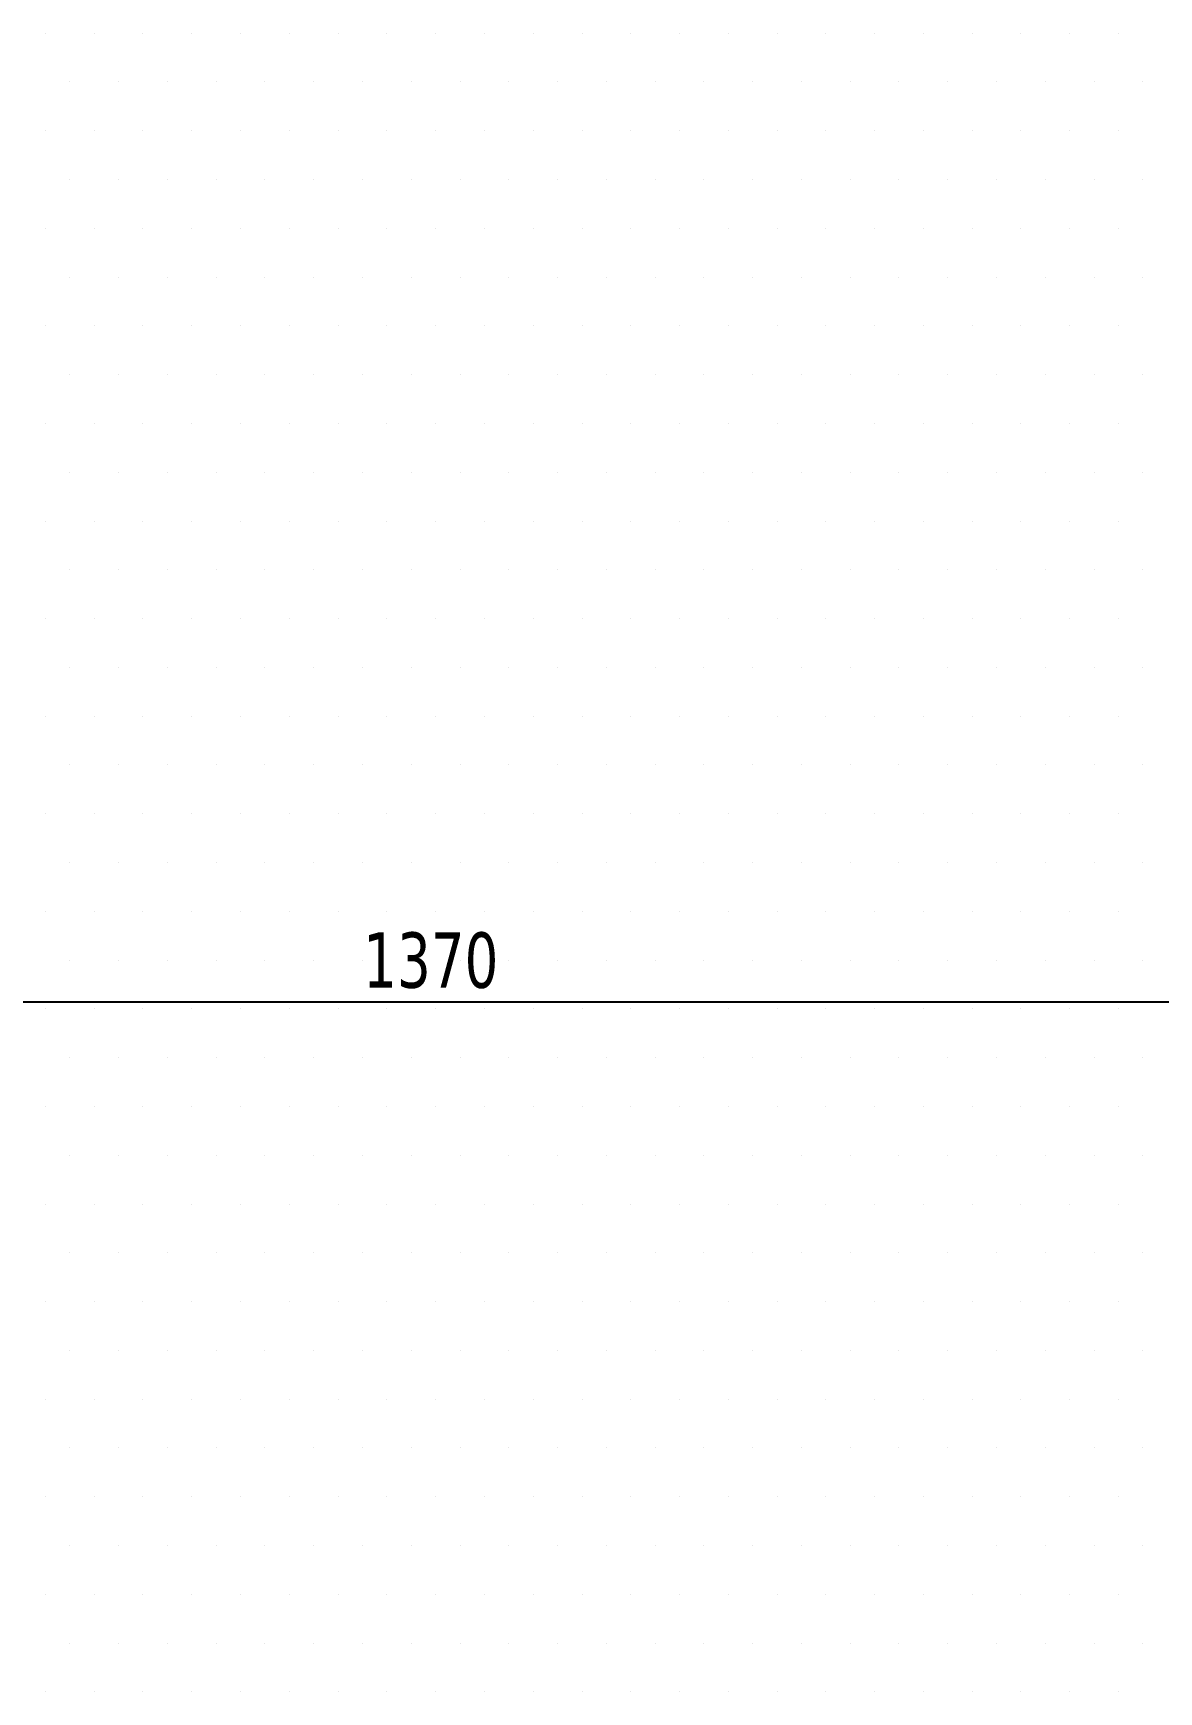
# Model space of a CAD drawing. Header units: millimetres. Extents: x 43168.9 to 43194.6, y -25545.1 to -25543.4.
# Drawn here: x 43178.9179 to 43178.9911, y -25544.436 to -25544.328 of the extents above; entities that cross this region are included whole.
import ezdxf

# ---------------------------------------------------------------- set-up
doc = ezdxf.new("R2010")
doc.units = ezdxf.units.MM
doc.header["$LTSCALE"] = 200
doc.layers.add('olcuic_sgh', color=183, linetype='Continuous')
doc.layers.add('tarama-zemin_sgh', color=197, linetype='Continuous')
doc.styles.add('dim', font='VERDANA.TTF', dxfattribs={"width": 0.7})

msp = doc.modelspace()

# ---------------------------------------------------------------- linework, layer by layer
at = {"layer": 'olcuic_sgh'}
msp.add_line((43178.80663, -25544.39107), (43179.08113, -25544.39107), dxfattribs=at)
at = {"layer": 'tarama-zemin_sgh'}
for p, q in [((43178.91866, -25544.32803), (43178.91866, -25544.32803)), ((43178.92184, -25544.32803), (43178.92184, -25544.32803)), ((43178.92501, -25544.32803), (43178.92501, -25544.32803)), ((43178.92819, -25544.32803), (43178.92819, -25544.32803)), ((43178.93136, -25544.32803), (43178.93136, -25544.32803)), ((43178.93454, -25544.32803), (43178.93454, -25544.32803)), ((43178.93771, -25544.32803), (43178.93771, -25544.32803)), ((43178.94089, -25544.32803), (43178.94089, -25544.32803)), ((43178.94406, -25544.32803), (43178.94406, -25544.32803)), ((43178.94724, -25544.32803), (43178.94724, -25544.32803)), ((43178.95041, -25544.32803), (43178.95041, -25544.32803)), ((43178.95359, -25544.32803), (43178.95359, -25544.32803)), ((43178.95676, -25544.32803), (43178.95676, -25544.32803)), ((43178.95994, -25544.32803), (43178.95994, -25544.32803)), ((43178.96311, -25544.32803), (43178.96311, -25544.32803)), ((43178.96629, -25544.32803), (43178.96629, -25544.32803)), ((43178.96946, -25544.32803), (43178.96946, -25544.32803)), ((43178.97264, -25544.32803), (43178.97264, -25544.32803)), ((43178.97581, -25544.32803), (43178.97581, -25544.32803)), ((43178.97899, -25544.32803), (43178.97899, -25544.32803)), ((43178.98216, -25544.32803), (43178.98216, -25544.32803)), ((43178.98534, -25544.32803), (43178.98534, -25544.32803)), ((43178.98851, -25544.32803), (43178.98851, -25544.32803)), ((43178.92025, -25544.3312), (43178.92025, -25544.3312)), ((43178.92342, -25544.3312), (43178.92342, -25544.3312)), ((43178.9266, -25544.3312), (43178.9266, -25544.3312)), ((43178.92977, -25544.3312), (43178.92977, -25544.3312)), ((43178.93295, -25544.3312), (43178.93295, -25544.3312)), ((43178.93612, -25544.3312), (43178.93612, -25544.3312)), ((43178.9393, -25544.3312), (43178.9393, -25544.3312)), ((43178.94247, -25544.3312), (43178.94247, -25544.3312)), ((43178.94565, -25544.3312), (43178.94565, -25544.3312)), ((43178.94882, -25544.3312), (43178.94882, -25544.3312)), ((43178.952, -25544.3312), (43178.952, -25544.3312)), ((43178.95517, -25544.3312), (43178.95517, -25544.3312)), ((43178.95835, -25544.3312), (43178.95835, -25544.3312)), ((43178.96152, -25544.3312), (43178.96152, -25544.3312)), ((43178.9647, -25544.3312), (43178.9647, -25544.3312)), ((43178.96787, -25544.3312), (43178.96787, -25544.3312)), ((43178.97105, -25544.3312), (43178.97105, -25544.3312)), ((43178.97422, -25544.3312), (43178.97422, -25544.3312)), ((43178.9774, -25544.3312), (43178.9774, -25544.3312)), ((43178.98057, -25544.3312), (43178.98057, -25544.3312)), ((43178.98375, -25544.3312), (43178.98375, -25544.3312)), ((43178.98692, -25544.3312), (43178.98692, -25544.3312)), ((43178.9901, -25544.3312), (43178.9901, -25544.3312)), ((43178.91866, -25544.33438), (43178.91866, -25544.33438)), ((43178.92184, -25544.33438), (43178.92184, -25544.33438)), ((43178.92501, -25544.33438), (43178.92501, -25544.33438)), ((43178.92819, -25544.33438), (43178.92819, -25544.33438)), ((43178.93136, -25544.33438), (43178.93136, -25544.33438)), ((43178.93454, -25544.33438), (43178.93454, -25544.33438)), ((43178.93771, -25544.33438), (43178.93771, -25544.33438)), ((43178.94089, -25544.33438), (43178.94089, -25544.33438)), ((43178.94406, -25544.33438), (43178.94406, -25544.33438)), ((43178.94724, -25544.33438), (43178.94724, -25544.33438)), ((43178.95041, -25544.33438), (43178.95041, -25544.33438)), ((43178.95359, -25544.33438), (43178.95359, -25544.33438)), ((43178.95676, -25544.33438), (43178.95676, -25544.33438)), ((43178.95994, -25544.33438), (43178.95994, -25544.33438)), ((43178.96311, -25544.33438), (43178.96311, -25544.33438)), ((43178.96629, -25544.33438), (43178.96629, -25544.33438)), ((43178.96946, -25544.33438), (43178.96946, -25544.33438)), ((43178.97264, -25544.33438), (43178.97264, -25544.33438)), ((43178.97581, -25544.33438), (43178.97581, -25544.33438)), ((43178.97899, -25544.33438), (43178.97899, -25544.33438)), ((43178.98216, -25544.33438), (43178.98216, -25544.33438)), ((43178.98534, -25544.33438), (43178.98534, -25544.33438)), ((43178.98851, -25544.33438), (43178.98851, -25544.33438)), ((43178.92025, -25544.33755), (43178.92025, -25544.33755)), ((43178.92342, -25544.33755), (43178.92342, -25544.33755)), ((43178.9266, -25544.33755), (43178.9266, -25544.33755)), ((43178.92977, -25544.33755), (43178.92977, -25544.33755)), ((43178.93295, -25544.33755), (43178.93295, -25544.33755)), ((43178.93612, -25544.33755), (43178.93612, -25544.33755)), ((43178.9393, -25544.33755), (43178.9393, -25544.33755)), ((43178.94247, -25544.33755), (43178.94247, -25544.33755)), ((43178.94565, -25544.33755), (43178.94565, -25544.33755)), ((43178.94882, -25544.33755), (43178.94882, -25544.33755)), ((43178.952, -25544.33755), (43178.952, -25544.33755)), ((43178.95517, -25544.33755), (43178.95517, -25544.33755)), ((43178.95835, -25544.33755), (43178.95835, -25544.33755)), ((43178.96152, -25544.33755), (43178.96152, -25544.33755)), ((43178.9647, -25544.33755), (43178.9647, -25544.33755)), ((43178.96787, -25544.33755), (43178.96787, -25544.33755)), ((43178.97105, -25544.33755), (43178.97105, -25544.33755)), ((43178.97422, -25544.33755), (43178.97422, -25544.33755)), ((43178.9774, -25544.33755), (43178.9774, -25544.33755)), ((43178.98057, -25544.33755), (43178.98057, -25544.33755)), ((43178.98375, -25544.33755), (43178.98375, -25544.33755)), ((43178.98692, -25544.33755), (43178.98692, -25544.33755)), ((43178.9901, -25544.33755), (43178.9901, -25544.33755)), ((43178.91866, -25544.34073), (43178.91866, -25544.34073)), ((43178.92184, -25544.34073), (43178.92184, -25544.34073)), ((43178.92501, -25544.34073), (43178.92501, -25544.34073)), ((43178.92819, -25544.34073), (43178.92819, -25544.34073)), ((43178.93136, -25544.34073), (43178.93136, -25544.34073)), ((43178.93454, -25544.34073), (43178.93454, -25544.34073)), ((43178.93771, -25544.34073), (43178.93771, -25544.34073)), ((43178.94089, -25544.34073), (43178.94089, -25544.34073)), ((43178.94406, -25544.34073), (43178.94406, -25544.34073)), ((43178.94724, -25544.34073), (43178.94724, -25544.34073)), ((43178.95041, -25544.34073), (43178.95041, -25544.34073)), ((43178.95359, -25544.34073), (43178.95359, -25544.34073)), ((43178.95676, -25544.34073), (43178.95676, -25544.34073)), ((43178.95994, -25544.34073), (43178.95994, -25544.34073)), ((43178.96311, -25544.34073), (43178.96311, -25544.34073)), ((43178.96629, -25544.34073), (43178.96629, -25544.34073)), ((43178.96946, -25544.34073), (43178.96946, -25544.34073)), ((43178.97264, -25544.34073), (43178.97264, -25544.34073)), ((43178.97581, -25544.34073), (43178.97581, -25544.34073)), ((43178.97899, -25544.34073), (43178.97899, -25544.34073)), ((43178.98216, -25544.34073), (43178.98216, -25544.34073)), ((43178.98534, -25544.34073), (43178.98534, -25544.34073)), ((43178.98851, -25544.34073), (43178.98851, -25544.34073)), ((43178.92025, -25544.3439), (43178.92025, -25544.3439)), ((43178.92342, -25544.3439), (43178.92342, -25544.3439)), ((43178.9266, -25544.3439), (43178.9266, -25544.3439)), ((43178.92977, -25544.3439), (43178.92977, -25544.3439)), ((43178.93295, -25544.3439), (43178.93295, -25544.3439)), ((43178.93612, -25544.3439), (43178.93612, -25544.3439)), ((43178.9393, -25544.3439), (43178.9393, -25544.3439)), ((43178.94247, -25544.3439), (43178.94247, -25544.3439)), ((43178.94565, -25544.3439), (43178.94565, -25544.3439)), ((43178.94882, -25544.3439), (43178.94882, -25544.3439)), ((43178.952, -25544.3439), (43178.952, -25544.3439)), ((43178.95517, -25544.3439), (43178.95517, -25544.3439)), ((43178.95835, -25544.3439), (43178.95835, -25544.3439)), ((43178.96152, -25544.3439), (43178.96152, -25544.3439)), ((43178.9647, -25544.3439), (43178.9647, -25544.3439)), ((43178.96787, -25544.3439), (43178.96787, -25544.3439)), ((43178.97105, -25544.3439), (43178.97105, -25544.3439)), ((43178.97422, -25544.3439), (43178.97422, -25544.3439)), ((43178.9774, -25544.3439), (43178.9774, -25544.3439)), ((43178.98057, -25544.3439), (43178.98057, -25544.3439)), ((43178.98375, -25544.3439), (43178.98375, -25544.3439)), ((43178.98692, -25544.3439), (43178.98692, -25544.3439)), ((43178.9901, -25544.3439), (43178.9901, -25544.3439)), ((43178.91866, -25544.34708), (43178.91866, -25544.34708)), ((43178.92184, -25544.34708), (43178.92184, -25544.34708)), ((43178.92501, -25544.34708), (43178.92501, -25544.34708)), ((43178.92819, -25544.34708), (43178.92819, -25544.34708)), ((43178.93136, -25544.34708), (43178.93136, -25544.34708)), ((43178.93454, -25544.34708), (43178.93454, -25544.34708)), ((43178.93771, -25544.34708), (43178.93771, -25544.34708)), ((43178.94089, -25544.34708), (43178.94089, -25544.34708)), ((43178.94406, -25544.34708), (43178.94406, -25544.34708)), ((43178.94724, -25544.34708), (43178.94724, -25544.34708)), ((43178.95041, -25544.34708), (43178.95041, -25544.34708)), ((43178.95359, -25544.34708), (43178.95359, -25544.34708)), ((43178.95676, -25544.34708), (43178.95676, -25544.34708)), ((43178.95994, -25544.34708), (43178.95994, -25544.34708)), ((43178.96311, -25544.34708), (43178.96311, -25544.34708)), ((43178.96629, -25544.34708), (43178.96629, -25544.34708)), ((43178.96946, -25544.34708), (43178.96946, -25544.34708)), ((43178.97264, -25544.34708), (43178.97264, -25544.34708)), ((43178.97581, -25544.34708), (43178.97581, -25544.34708)), ((43178.97899, -25544.34708), (43178.97899, -25544.34708)), ((43178.98216, -25544.34708), (43178.98216, -25544.34708)), ((43178.98534, -25544.34708), (43178.98534, -25544.34708)), ((43178.98851, -25544.34708), (43178.98851, -25544.34708)), ((43178.92025, -25544.35025), (43178.92025, -25544.35025)), ((43178.92342, -25544.35025), (43178.92342, -25544.35025)), ((43178.9266, -25544.35025), (43178.9266, -25544.35025)), ((43178.92977, -25544.35025), (43178.92977, -25544.35025)), ((43178.93295, -25544.35025), (43178.93295, -25544.35025)), ((43178.93612, -25544.35025), (43178.93612, -25544.35025)), ((43178.9393, -25544.35025), (43178.9393, -25544.35025)), ((43178.94247, -25544.35025), (43178.94247, -25544.35025)), ((43178.94565, -25544.35025), (43178.94565, -25544.35025)), ((43178.94882, -25544.35025), (43178.94882, -25544.35025)), ((43178.952, -25544.35025), (43178.952, -25544.35025)), ((43178.95517, -25544.35025), (43178.95517, -25544.35025)), ((43178.95835, -25544.35025), (43178.95835, -25544.35025)), ((43178.96152, -25544.35025), (43178.96152, -25544.35025)), ((43178.9647, -25544.35025), (43178.9647, -25544.35025)), ((43178.96787, -25544.35025), (43178.96787, -25544.35025)), ((43178.97105, -25544.35025), (43178.97105, -25544.35025)), ((43178.97422, -25544.35025), (43178.97422, -25544.35025)), ((43178.9774, -25544.35025), (43178.9774, -25544.35025)), ((43178.98057, -25544.35025), (43178.98057, -25544.35025)), ((43178.98375, -25544.35025), (43178.98375, -25544.35025)), ((43178.98692, -25544.35025), (43178.98692, -25544.35025)), ((43178.9901, -25544.35025), (43178.9901, -25544.35025)), ((43178.91866, -25544.35343), (43178.91866, -25544.35343)), ((43178.92184, -25544.35343), (43178.92184, -25544.35343)), ((43178.92501, -25544.35343), (43178.92501, -25544.35343)), ((43178.92819, -25544.35343), (43178.92819, -25544.35343)), ((43178.93136, -25544.35343), (43178.93136, -25544.35343)), ((43178.93454, -25544.35343), (43178.93454, -25544.35343)), ((43178.93771, -25544.35343), (43178.93771, -25544.35343)), ((43178.94089, -25544.35343), (43178.94089, -25544.35343)), ((43178.94406, -25544.35343), (43178.94406, -25544.35343)), ((43178.94724, -25544.35343), (43178.94724, -25544.35343)), ((43178.95041, -25544.35343), (43178.95041, -25544.35343)), ((43178.95359, -25544.35343), (43178.95359, -25544.35343)), ((43178.95676, -25544.35343), (43178.95676, -25544.35343)), ((43178.95994, -25544.35343), (43178.95994, -25544.35343)), ((43178.96311, -25544.35343), (43178.96311, -25544.35343)), ((43178.96629, -25544.35343), (43178.96629, -25544.35343)), ((43178.96946, -25544.35343), (43178.96946, -25544.35343)), ((43178.97264, -25544.35343), (43178.97264, -25544.35343)), ((43178.97581, -25544.35343), (43178.97581, -25544.35343)), ((43178.97899, -25544.35343), (43178.97899, -25544.35343)), ((43178.98216, -25544.35343), (43178.98216, -25544.35343)), ((43178.98534, -25544.35343), (43178.98534, -25544.35343)), ((43178.98851, -25544.35343), (43178.98851, -25544.35343)), ((43178.92025, -25544.3566), (43178.92025, -25544.3566)), ((43178.92342, -25544.3566), (43178.92342, -25544.3566)), ((43178.9266, -25544.3566), (43178.9266, -25544.3566)), ((43178.92977, -25544.3566), (43178.92977, -25544.3566)), ((43178.93295, -25544.3566), (43178.93295, -25544.3566)), ((43178.93612, -25544.3566), (43178.93612, -25544.3566)), ((43178.9393, -25544.3566), (43178.9393, -25544.3566)), ((43178.94247, -25544.3566), (43178.94247, -25544.3566)), ((43178.94565, -25544.3566), (43178.94565, -25544.3566)), ((43178.94882, -25544.3566), (43178.94882, -25544.3566)), ((43178.952, -25544.3566), (43178.952, -25544.3566)), ((43178.95517, -25544.3566), (43178.95517, -25544.3566)), ((43178.95835, -25544.3566), (43178.95835, -25544.3566)), ((43178.96152, -25544.3566), (43178.96152, -25544.3566)), ((43178.9647, -25544.3566), (43178.9647, -25544.3566)), ((43178.96787, -25544.3566), (43178.96787, -25544.3566)), ((43178.97105, -25544.3566), (43178.97105, -25544.3566)), ((43178.97422, -25544.3566), (43178.97422, -25544.3566)), ((43178.9774, -25544.3566), (43178.9774, -25544.3566)), ((43178.98057, -25544.3566), (43178.98057, -25544.3566)), ((43178.98375, -25544.3566), (43178.98375, -25544.3566)), ((43178.98692, -25544.3566), (43178.98692, -25544.3566)), ((43178.9901, -25544.3566), (43178.9901, -25544.3566)), ((43178.91866, -25544.35978), (43178.91866, -25544.35978)), ((43178.92184, -25544.35978), (43178.92184, -25544.35978)), ((43178.92501, -25544.35978), (43178.92501, -25544.35978)), ((43178.92819, -25544.35978), (43178.92819, -25544.35978)), ((43178.93136, -25544.35978), (43178.93136, -25544.35978)), ((43178.93454, -25544.35978), (43178.93454, -25544.35978)), ((43178.93771, -25544.35978), (43178.93771, -25544.35978)), ((43178.94089, -25544.35978), (43178.94089, -25544.35978)), ((43178.94406, -25544.35978), (43178.94406, -25544.35978)), ((43178.94724, -25544.35978), (43178.94724, -25544.35978)), ((43178.95041, -25544.35978), (43178.95041, -25544.35978)), ((43178.95359, -25544.35978), (43178.95359, -25544.35978)), ((43178.95676, -25544.35978), (43178.95676, -25544.35978)), ((43178.95994, -25544.35978), (43178.95994, -25544.35978)), ((43178.96311, -25544.35978), (43178.96311, -25544.35978)), ((43178.96629, -25544.35978), (43178.96629, -25544.35978)), ((43178.96946, -25544.35978), (43178.96946, -25544.35978)), ((43178.97264, -25544.35978), (43178.97264, -25544.35978)), ((43178.97581, -25544.35978), (43178.97581, -25544.35978)), ((43178.97899, -25544.35978), (43178.97899, -25544.35978)), ((43178.98216, -25544.35978), (43178.98216, -25544.35978)), ((43178.98534, -25544.35978), (43178.98534, -25544.35978)), ((43178.98851, -25544.35978), (43178.98851, -25544.35978)), ((43178.92025, -25544.36295), (43178.92025, -25544.36295)), ((43178.92342, -25544.36295), (43178.92342, -25544.36295)), ((43178.9266, -25544.36295), (43178.9266, -25544.36295)), ((43178.92977, -25544.36295), (43178.92977, -25544.36295)), ((43178.93295, -25544.36295), (43178.93295, -25544.36295)), ((43178.93612, -25544.36295), (43178.93612, -25544.36295)), ((43178.9393, -25544.36295), (43178.9393, -25544.36295)), ((43178.94247, -25544.36295), (43178.94247, -25544.36295)), ((43178.94565, -25544.36295), (43178.94565, -25544.36295)), ((43178.94882, -25544.36295), (43178.94882, -25544.36295)), ((43178.952, -25544.36295), (43178.952, -25544.36295)), ((43178.95517, -25544.36295), (43178.95517, -25544.36295)), ((43178.95835, -25544.36295), (43178.95835, -25544.36295)), ((43178.96152, -25544.36295), (43178.96152, -25544.36295)), ((43178.9647, -25544.36295), (43178.9647, -25544.36295)), ((43178.96787, -25544.36295), (43178.96787, -25544.36295)), ((43178.97105, -25544.36295), (43178.97105, -25544.36295)), ((43178.97422, -25544.36295), (43178.97422, -25544.36295)), ((43178.9774, -25544.36295), (43178.9774, -25544.36295)), ((43178.98057, -25544.36295), (43178.98057, -25544.36295)), ((43178.98375, -25544.36295), (43178.98375, -25544.36295)), ((43178.98692, -25544.36295), (43178.98692, -25544.36295)), ((43178.9901, -25544.36295), (43178.9901, -25544.36295)), ((43178.91866, -25544.36613), (43178.91866, -25544.36613)), ((43178.92184, -25544.36613), (43178.92184, -25544.36613)), ((43178.92501, -25544.36613), (43178.92501, -25544.36613)), ((43178.92819, -25544.36613), (43178.92819, -25544.36613)), ((43178.93136, -25544.36613), (43178.93136, -25544.36613)), ((43178.93454, -25544.36613), (43178.93454, -25544.36613)), ((43178.93771, -25544.36613), (43178.93771, -25544.36613)), ((43178.94089, -25544.36613), (43178.94089, -25544.36613)), ((43178.94406, -25544.36613), (43178.94406, -25544.36613)), ((43178.94724, -25544.36613), (43178.94724, -25544.36613)), ((43178.95041, -25544.36613), (43178.95041, -25544.36613)), ((43178.95359, -25544.36613), (43178.95359, -25544.36613)), ((43178.95676, -25544.36613), (43178.95676, -25544.36613)), ((43178.95994, -25544.36613), (43178.95994, -25544.36613)), ((43178.96311, -25544.36613), (43178.96311, -25544.36613)), ((43178.96629, -25544.36613), (43178.96629, -25544.36613)), ((43178.96946, -25544.36613), (43178.96946, -25544.36613)), ((43178.97264, -25544.36613), (43178.97264, -25544.36613)), ((43178.97581, -25544.36613), (43178.97581, -25544.36613)), ((43178.97899, -25544.36613), (43178.97899, -25544.36613)), ((43178.98216, -25544.36613), (43178.98216, -25544.36613)), ((43178.98534, -25544.36613), (43178.98534, -25544.36613)), ((43178.98851, -25544.36613), (43178.98851, -25544.36613)), ((43178.92025, -25544.3693), (43178.92025, -25544.3693)), ((43178.92342, -25544.3693), (43178.92342, -25544.3693)), ((43178.9266, -25544.3693), (43178.9266, -25544.3693)), ((43178.92977, -25544.3693), (43178.92977, -25544.3693)), ((43178.93295, -25544.3693), (43178.93295, -25544.3693)), ((43178.93612, -25544.3693), (43178.93612, -25544.3693)), ((43178.9393, -25544.3693), (43178.9393, -25544.3693)), ((43178.94247, -25544.3693), (43178.94247, -25544.3693)), ((43178.94565, -25544.3693), (43178.94565, -25544.3693)), ((43178.94882, -25544.3693), (43178.94882, -25544.3693)), ((43178.952, -25544.3693), (43178.952, -25544.3693)), ((43178.95517, -25544.3693), (43178.95517, -25544.3693)), ((43178.95835, -25544.3693), (43178.95835, -25544.3693)), ((43178.96152, -25544.3693), (43178.96152, -25544.3693)), ((43178.9647, -25544.3693), (43178.9647, -25544.3693)), ((43178.96787, -25544.3693), (43178.96787, -25544.3693)), ((43178.97105, -25544.3693), (43178.97105, -25544.3693)), ((43178.97422, -25544.3693), (43178.97422, -25544.3693)), ((43178.9774, -25544.3693), (43178.9774, -25544.3693)), ((43178.98057, -25544.3693), (43178.98057, -25544.3693)), ((43178.98375, -25544.3693), (43178.98375, -25544.3693)), ((43178.98692, -25544.3693), (43178.98692, -25544.3693)), ((43178.9901, -25544.3693), (43178.9901, -25544.3693)), ((43178.91866, -25544.37248), (43178.91866, -25544.37248)), ((43178.92184, -25544.37248), (43178.92184, -25544.37248)), ((43178.92501, -25544.37248), (43178.92501, -25544.37248)), ((43178.92819, -25544.37248), (43178.92819, -25544.37248)), ((43178.93136, -25544.37248), (43178.93136, -25544.37248)), ((43178.93454, -25544.37248), (43178.93454, -25544.37248)), ((43178.93771, -25544.37248), (43178.93771, -25544.37248)), ((43178.94089, -25544.37248), (43178.94089, -25544.37248)), ((43178.94406, -25544.37248), (43178.94406, -25544.37248)), ((43178.94724, -25544.37248), (43178.94724, -25544.37248)), ((43178.95041, -25544.37248), (43178.95041, -25544.37248)), ((43178.95359, -25544.37248), (43178.95359, -25544.37248)), ((43178.95676, -25544.37248), (43178.95676, -25544.37248)), ((43178.95994, -25544.37248), (43178.95994, -25544.37248)), ((43178.96311, -25544.37248), (43178.96311, -25544.37248)), ((43178.96629, -25544.37248), (43178.96629, -25544.37248)), ((43178.96946, -25544.37248), (43178.96946, -25544.37248)), ((43178.97264, -25544.37248), (43178.97264, -25544.37248)), ((43178.97581, -25544.37248), (43178.97581, -25544.37248)), ((43178.97899, -25544.37248), (43178.97899, -25544.37248)), ((43178.98216, -25544.37248), (43178.98216, -25544.37248)), ((43178.98534, -25544.37248), (43178.98534, -25544.37248)), ((43178.98851, -25544.37248), (43178.98851, -25544.37248)), ((43178.92025, -25544.37565), (43178.92025, -25544.37565)), ((43178.92342, -25544.37565), (43178.92342, -25544.37565)), ((43178.9266, -25544.37565), (43178.9266, -25544.37565)), ((43178.92977, -25544.37565), (43178.92977, -25544.37565)), ((43178.93295, -25544.37565), (43178.93295, -25544.37565)), ((43178.93612, -25544.37565), (43178.93612, -25544.37565)), ((43178.9393, -25544.37565), (43178.9393, -25544.37565)), ((43178.94247, -25544.37565), (43178.94247, -25544.37565)), ((43178.94565, -25544.37565), (43178.94565, -25544.37565)), ((43178.94882, -25544.37565), (43178.94882, -25544.37565)), ((43178.952, -25544.37565), (43178.952, -25544.37565)), ((43178.95517, -25544.37565), (43178.95517, -25544.37565)), ((43178.95835, -25544.37565), (43178.95835, -25544.37565)), ((43178.96152, -25544.37565), (43178.96152, -25544.37565)), ((43178.9647, -25544.37565), (43178.9647, -25544.37565)), ((43178.96787, -25544.37565), (43178.96787, -25544.37565)), ((43178.97105, -25544.37565), (43178.97105, -25544.37565)), ((43178.97422, -25544.37565), (43178.97422, -25544.37565)), ((43178.9774, -25544.37565), (43178.9774, -25544.37565)), ((43178.98057, -25544.37565), (43178.98057, -25544.37565)), ((43178.98375, -25544.37565), (43178.98375, -25544.37565)), ((43178.98692, -25544.37565), (43178.98692, -25544.37565)), ((43178.9901, -25544.37565), (43178.9901, -25544.37565)), ((43178.91866, -25544.37883), (43178.91866, -25544.37883)), ((43178.92184, -25544.37883), (43178.92184, -25544.37883)), ((43178.92501, -25544.37883), (43178.92501, -25544.37883)), ((43178.92819, -25544.37883), (43178.92819, -25544.37883)), ((43178.93136, -25544.37883), (43178.93136, -25544.37883)), ((43178.93454, -25544.37883), (43178.93454, -25544.37883)), ((43178.93771, -25544.37883), (43178.93771, -25544.37883)), ((43178.94089, -25544.37883), (43178.94089, -25544.37883)), ((43178.94406, -25544.37883), (43178.94406, -25544.37883)), ((43178.94724, -25544.37883), (43178.94724, -25544.37883)), ((43178.95041, -25544.37883), (43178.95041, -25544.37883)), ((43178.95359, -25544.37883), (43178.95359, -25544.37883)), ((43178.95676, -25544.37883), (43178.95676, -25544.37883)), ((43178.95994, -25544.37883), (43178.95994, -25544.37883)), ((43178.96311, -25544.37883), (43178.96311, -25544.37883)), ((43178.96629, -25544.37883), (43178.96629, -25544.37883)), ((43178.96946, -25544.37883), (43178.96946, -25544.37883)), ((43178.97264, -25544.37883), (43178.97264, -25544.37883)), ((43178.97581, -25544.37883), (43178.97581, -25544.37883)), ((43178.97899, -25544.37883), (43178.97899, -25544.37883)), ((43178.98216, -25544.37883), (43178.98216, -25544.37883)), ((43178.98534, -25544.37883), (43178.98534, -25544.37883)), ((43178.98851, -25544.37883), (43178.98851, -25544.37883)), ((43178.92025, -25544.382), (43178.92025, -25544.382)), ((43178.92342, -25544.382), (43178.92342, -25544.382)), ((43178.9266, -25544.382), (43178.9266, -25544.382)), ((43178.92977, -25544.382), (43178.92977, -25544.382)), ((43178.93295, -25544.382), (43178.93295, -25544.382)), ((43178.93612, -25544.382), (43178.93612, -25544.382)), ((43178.9393, -25544.382), (43178.9393, -25544.382)), ((43178.94247, -25544.382), (43178.94247, -25544.382)), ((43178.94565, -25544.382), (43178.94565, -25544.382)), ((43178.94882, -25544.382), (43178.94882, -25544.382)), ((43178.952, -25544.382), (43178.952, -25544.382)), ((43178.95517, -25544.382), (43178.95517, -25544.382)), ((43178.95835, -25544.382), (43178.95835, -25544.382)), ((43178.96152, -25544.382), (43178.96152, -25544.382)), ((43178.9647, -25544.382), (43178.9647, -25544.382)), ((43178.96787, -25544.382), (43178.96787, -25544.382)), ((43178.97105, -25544.382), (43178.97105, -25544.382)), ((43178.97422, -25544.382), (43178.97422, -25544.382)), ((43178.9774, -25544.382), (43178.9774, -25544.382)), ((43178.98057, -25544.382), (43178.98057, -25544.382)), ((43178.98375, -25544.382), (43178.98375, -25544.382)), ((43178.98692, -25544.382), (43178.98692, -25544.382)), ((43178.9901, -25544.382), (43178.9901, -25544.382)), ((43178.91866, -25544.38518), (43178.91866, -25544.38518)), ((43178.92184, -25544.38518), (43178.92184, -25544.38518)), ((43178.92501, -25544.38518), (43178.92501, -25544.38518)), ((43178.92819, -25544.38518), (43178.92819, -25544.38518)), ((43178.93136, -25544.38518), (43178.93136, -25544.38518)), ((43178.93454, -25544.38518), (43178.93454, -25544.38518)), ((43178.93771, -25544.38518), (43178.93771, -25544.38518)), ((43178.94089, -25544.38518), (43178.94089, -25544.38518)), ((43178.94406, -25544.38518), (43178.94406, -25544.38518)), ((43178.94724, -25544.38518), (43178.94724, -25544.38518)), ((43178.95041, -25544.38518), (43178.95041, -25544.38518)), ((43178.95359, -25544.38518), (43178.95359, -25544.38518)), ((43178.95676, -25544.38518), (43178.95676, -25544.38518)), ((43178.95994, -25544.38518), (43178.95994, -25544.38518)), ((43178.96311, -25544.38518), (43178.96311, -25544.38518)), ((43178.96629, -25544.38518), (43178.96629, -25544.38518)), ((43178.96946, -25544.38518), (43178.96946, -25544.38518)), ((43178.97264, -25544.38518), (43178.97264, -25544.38518)), ((43178.97581, -25544.38518), (43178.97581, -25544.38518)), ((43178.97899, -25544.38518), (43178.97899, -25544.38518)), ((43178.98216, -25544.38518), (43178.98216, -25544.38518)), ((43178.98534, -25544.38518), (43178.98534, -25544.38518)), ((43178.98851, -25544.38518), (43178.98851, -25544.38518)), ((43178.92025, -25544.38835), (43178.92025, -25544.38835)), ((43178.92342, -25544.38835), (43178.92342, -25544.38835)), ((43178.9266, -25544.38835), (43178.9266, -25544.38835)), ((43178.92977, -25544.38835), (43178.92977, -25544.38835)), ((43178.93295, -25544.38835), (43178.93295, -25544.38835)), ((43178.93612, -25544.38835), (43178.93612, -25544.38835)), ((43178.9393, -25544.38835), (43178.9393, -25544.38835)), ((43178.94247, -25544.38835), (43178.94247, -25544.38835)), ((43178.94565, -25544.38835), (43178.94565, -25544.38835)), ((43178.94882, -25544.38835), (43178.94882, -25544.38835)), ((43178.952, -25544.38835), (43178.952, -25544.38835)), ((43178.95517, -25544.38835), (43178.95517, -25544.38835)), ((43178.95835, -25544.38835), (43178.95835, -25544.38835)), ((43178.96152, -25544.38835), (43178.96152, -25544.38835)), ((43178.9647, -25544.38835), (43178.9647, -25544.38835)), ((43178.96787, -25544.38835), (43178.96787, -25544.38835)), ((43178.97105, -25544.38835), (43178.97105, -25544.38835)), ((43178.97422, -25544.38835), (43178.97422, -25544.38835)), ((43178.9774, -25544.38835), (43178.9774, -25544.38835)), ((43178.98057, -25544.38835), (43178.98057, -25544.38835)), ((43178.98375, -25544.38835), (43178.98375, -25544.38835)), ((43178.98692, -25544.38835), (43178.98692, -25544.38835)), ((43178.9901, -25544.38835), (43178.9901, -25544.38835)), ((43178.91866, -25544.39153), (43178.91866, -25544.39153)), ((43178.92184, -25544.39153), (43178.92184, -25544.39153)), ((43178.92501, -25544.39153), (43178.92501, -25544.39153)), ((43178.92819, -25544.39153), (43178.92819, -25544.39153)), ((43178.93136, -25544.39153), (43178.93136, -25544.39153)), ((43178.93454, -25544.39153), (43178.93454, -25544.39153)), ((43178.93771, -25544.39153), (43178.93771, -25544.39153)), ((43178.94089, -25544.39153), (43178.94089, -25544.39153)), ((43178.94406, -25544.39153), (43178.94406, -25544.39153)), ((43178.94724, -25544.39153), (43178.94724, -25544.39153)), ((43178.95041, -25544.39153), (43178.95041, -25544.39153)), ((43178.95359, -25544.39153), (43178.95359, -25544.39153)), ((43178.95676, -25544.39153), (43178.95676, -25544.39153)), ((43178.95994, -25544.39153), (43178.95994, -25544.39153)), ((43178.96311, -25544.39153), (43178.96311, -25544.39153)), ((43178.96629, -25544.39153), (43178.96629, -25544.39153)), ((43178.96946, -25544.39153), (43178.96946, -25544.39153)), ((43178.97264, -25544.39153), (43178.97264, -25544.39153)), ((43178.97581, -25544.39153), (43178.97581, -25544.39153)), ((43178.97899, -25544.39153), (43178.97899, -25544.39153)), ((43178.98216, -25544.39153), (43178.98216, -25544.39153)), ((43178.98534, -25544.39153), (43178.98534, -25544.39153)), ((43178.98851, -25544.39153), (43178.98851, -25544.39153)), ((43178.92025, -25544.3947), (43178.92025, -25544.3947)), ((43178.92342, -25544.3947), (43178.92342, -25544.3947)), ((43178.9266, -25544.3947), (43178.9266, -25544.3947)), ((43178.92977, -25544.3947), (43178.92977, -25544.3947)), ((43178.93295, -25544.3947), (43178.93295, -25544.3947)), ((43178.93612, -25544.3947), (43178.93612, -25544.3947)), ((43178.9393, -25544.3947), (43178.9393, -25544.3947)), ((43178.94247, -25544.3947), (43178.94247, -25544.3947)), ((43178.94565, -25544.3947), (43178.94565, -25544.3947)), ((43178.94882, -25544.3947), (43178.94882, -25544.3947)), ((43178.952, -25544.3947), (43178.952, -25544.3947)), ((43178.95517, -25544.3947), (43178.95517, -25544.3947)), ((43178.95835, -25544.3947), (43178.95835, -25544.3947)), ((43178.96152, -25544.3947), (43178.96152, -25544.3947)), ((43178.9647, -25544.3947), (43178.9647, -25544.3947)), ((43178.96787, -25544.3947), (43178.96787, -25544.3947)), ((43178.97105, -25544.3947), (43178.97105, -25544.3947)), ((43178.97422, -25544.3947), (43178.97422, -25544.3947)), ((43178.9774, -25544.3947), (43178.9774, -25544.3947)), ((43178.98057, -25544.3947), (43178.98057, -25544.3947)), ((43178.98375, -25544.3947), (43178.98375, -25544.3947)), ((43178.98692, -25544.3947), (43178.98692, -25544.3947)), ((43178.9901, -25544.3947), (43178.9901, -25544.3947)), ((43178.91866, -25544.39788), (43178.91866, -25544.39788)), ((43178.92184, -25544.39788), (43178.92184, -25544.39788)), ((43178.92501, -25544.39788), (43178.92501, -25544.39788)), ((43178.92819, -25544.39788), (43178.92819, -25544.39788)), ((43178.93136, -25544.39788), (43178.93136, -25544.39788)), ((43178.93454, -25544.39788), (43178.93454, -25544.39788)), ((43178.93771, -25544.39788), (43178.93771, -25544.39788)), ((43178.94089, -25544.39788), (43178.94089, -25544.39788)), ((43178.94406, -25544.39788), (43178.94406, -25544.39788)), ((43178.94724, -25544.39788), (43178.94724, -25544.39788)), ((43178.95041, -25544.39788), (43178.95041, -25544.39788)), ((43178.95359, -25544.39788), (43178.95359, -25544.39788)), ((43178.95676, -25544.39788), (43178.95676, -25544.39788)), ((43178.95994, -25544.39788), (43178.95994, -25544.39788)), ((43178.96311, -25544.39788), (43178.96311, -25544.39788)), ((43178.96629, -25544.39788), (43178.96629, -25544.39788)), ((43178.96946, -25544.39788), (43178.96946, -25544.39788)), ((43178.97264, -25544.39788), (43178.97264, -25544.39788)), ((43178.97581, -25544.39788), (43178.97581, -25544.39788)), ((43178.97899, -25544.39788), (43178.97899, -25544.39788)), ((43178.98216, -25544.39788), (43178.98216, -25544.39788)), ((43178.98534, -25544.39788), (43178.98534, -25544.39788)), ((43178.98851, -25544.39788), (43178.98851, -25544.39788)), ((43178.92025, -25544.40105), (43178.92025, -25544.40105)), ((43178.92342, -25544.40105), (43178.92342, -25544.40105)), ((43178.9266, -25544.40105), (43178.9266, -25544.40105)), ((43178.92977, -25544.40105), (43178.92977, -25544.40105)), ((43178.93295, -25544.40105), (43178.93295, -25544.40105)), ((43178.93612, -25544.40105), (43178.93612, -25544.40105)), ((43178.9393, -25544.40105), (43178.9393, -25544.40105)), ((43178.94247, -25544.40105), (43178.94247, -25544.40105)), ((43178.94565, -25544.40105), (43178.94565, -25544.40105)), ((43178.94882, -25544.40105), (43178.94882, -25544.40105)), ((43178.952, -25544.40105), (43178.952, -25544.40105)), ((43178.95517, -25544.40105), (43178.95517, -25544.40105)), ((43178.95835, -25544.40105), (43178.95835, -25544.40105)), ((43178.96152, -25544.40105), (43178.96152, -25544.40105)), ((43178.9647, -25544.40105), (43178.9647, -25544.40105)), ((43178.96787, -25544.40105), (43178.96787, -25544.40105)), ((43178.97105, -25544.40105), (43178.97105, -25544.40105)), ((43178.97422, -25544.40105), (43178.97422, -25544.40105)), ((43178.9774, -25544.40105), (43178.9774, -25544.40105)), ((43178.98057, -25544.40105), (43178.98057, -25544.40105)), ((43178.98375, -25544.40105), (43178.98375, -25544.40105)), ((43178.98692, -25544.40105), (43178.98692, -25544.40105)), ((43178.9901, -25544.40105), (43178.9901, -25544.40105)), ((43178.91866, -25544.40423), (43178.91866, -25544.40423)), ((43178.92184, -25544.40423), (43178.92184, -25544.40423)), ((43178.92501, -25544.40423), (43178.92501, -25544.40423)), ((43178.92819, -25544.40423), (43178.92819, -25544.40423)), ((43178.93136, -25544.40423), (43178.93136, -25544.40423)), ((43178.93454, -25544.40423), (43178.93454, -25544.40423)), ((43178.93771, -25544.40423), (43178.93771, -25544.40423)), ((43178.94089, -25544.40423), (43178.94089, -25544.40423)), ((43178.94406, -25544.40423), (43178.94406, -25544.40423)), ((43178.94724, -25544.40423), (43178.94724, -25544.40423)), ((43178.95041, -25544.40423), (43178.95041, -25544.40423)), ((43178.95359, -25544.40423), (43178.95359, -25544.40423)), ((43178.95676, -25544.40423), (43178.95676, -25544.40423)), ((43178.95994, -25544.40423), (43178.95994, -25544.40423)), ((43178.96311, -25544.40423), (43178.96311, -25544.40423)), ((43178.96629, -25544.40423), (43178.96629, -25544.40423)), ((43178.96946, -25544.40423), (43178.96946, -25544.40423)), ((43178.97264, -25544.40423), (43178.97264, -25544.40423)), ((43178.97581, -25544.40423), (43178.97581, -25544.40423)), ((43178.97899, -25544.40423), (43178.97899, -25544.40423)), ((43178.98216, -25544.40423), (43178.98216, -25544.40423)), ((43178.98534, -25544.40423), (43178.98534, -25544.40423)), ((43178.98851, -25544.40423), (43178.98851, -25544.40423)), ((43178.92025, -25544.4074), (43178.92025, -25544.4074)), ((43178.92342, -25544.4074), (43178.92342, -25544.4074)), ((43178.9266, -25544.4074), (43178.9266, -25544.4074)), ((43178.92977, -25544.4074), (43178.92977, -25544.4074)), ((43178.93295, -25544.4074), (43178.93295, -25544.4074)), ((43178.93612, -25544.4074), (43178.93612, -25544.4074)), ((43178.9393, -25544.4074), (43178.9393, -25544.4074)), ((43178.94247, -25544.4074), (43178.94247, -25544.4074)), ((43178.94565, -25544.4074), (43178.94565, -25544.4074)), ((43178.94882, -25544.4074), (43178.94882, -25544.4074)), ((43178.952, -25544.4074), (43178.952, -25544.4074)), ((43178.95517, -25544.4074), (43178.95517, -25544.4074)), ((43178.95835, -25544.4074), (43178.95835, -25544.4074)), ((43178.96152, -25544.4074), (43178.96152, -25544.4074)), ((43178.9647, -25544.4074), (43178.9647, -25544.4074)), ((43178.96787, -25544.4074), (43178.96787, -25544.4074)), ((43178.97105, -25544.4074), (43178.97105, -25544.4074)), ((43178.97422, -25544.4074), (43178.97422, -25544.4074)), ((43178.9774, -25544.4074), (43178.9774, -25544.4074)), ((43178.98057, -25544.4074), (43178.98057, -25544.4074)), ((43178.98375, -25544.4074), (43178.98375, -25544.4074)), ((43178.98692, -25544.4074), (43178.98692, -25544.4074)), ((43178.9901, -25544.4074), (43178.9901, -25544.4074)), ((43178.91866, -25544.41058), (43178.91866, -25544.41058)), ((43178.92184, -25544.41058), (43178.92184, -25544.41058)), ((43178.92501, -25544.41058), (43178.92501, -25544.41058)), ((43178.92819, -25544.41058), (43178.92819, -25544.41058)), ((43178.93136, -25544.41058), (43178.93136, -25544.41058)), ((43178.93454, -25544.41058), (43178.93454, -25544.41058)), ((43178.93771, -25544.41058), (43178.93771, -25544.41058)), ((43178.94089, -25544.41058), (43178.94089, -25544.41058)), ((43178.94406, -25544.41058), (43178.94406, -25544.41058)), ((43178.94724, -25544.41058), (43178.94724, -25544.41058)), ((43178.95041, -25544.41058), (43178.95041, -25544.41058)), ((43178.95359, -25544.41058), (43178.95359, -25544.41058)), ((43178.95676, -25544.41058), (43178.95676, -25544.41058)), ((43178.95994, -25544.41058), (43178.95994, -25544.41058)), ((43178.96311, -25544.41058), (43178.96311, -25544.41058)), ((43178.96629, -25544.41058), (43178.96629, -25544.41058)), ((43178.96946, -25544.41058), (43178.96946, -25544.41058)), ((43178.97264, -25544.41058), (43178.97264, -25544.41058)), ((43178.97581, -25544.41058), (43178.97581, -25544.41058)), ((43178.97899, -25544.41058), (43178.97899, -25544.41058)), ((43178.98216, -25544.41058), (43178.98216, -25544.41058)), ((43178.98534, -25544.41058), (43178.98534, -25544.41058)), ((43178.98851, -25544.41058), (43178.98851, -25544.41058)), ((43178.92025, -25544.41375), (43178.92025, -25544.41375)), ((43178.92342, -25544.41375), (43178.92342, -25544.41375)), ((43178.9266, -25544.41375), (43178.9266, -25544.41375)), ((43178.92977, -25544.41375), (43178.92977, -25544.41375)), ((43178.93295, -25544.41375), (43178.93295, -25544.41375)), ((43178.93612, -25544.41375), (43178.93612, -25544.41375)), ((43178.9393, -25544.41375), (43178.9393, -25544.41375)), ((43178.94247, -25544.41375), (43178.94247, -25544.41375)), ((43178.94565, -25544.41375), (43178.94565, -25544.41375)), ((43178.94882, -25544.41375), (43178.94882, -25544.41375)), ((43178.952, -25544.41375), (43178.952, -25544.41375)), ((43178.95517, -25544.41375), (43178.95517, -25544.41375)), ((43178.95835, -25544.41375), (43178.95835, -25544.41375)), ((43178.96152, -25544.41375), (43178.96152, -25544.41375)), ((43178.9647, -25544.41375), (43178.9647, -25544.41375)), ((43178.96787, -25544.41375), (43178.96787, -25544.41375)), ((43178.97105, -25544.41375), (43178.97105, -25544.41375)), ((43178.97422, -25544.41375), (43178.97422, -25544.41375)), ((43178.9774, -25544.41375), (43178.9774, -25544.41375)), ((43178.98057, -25544.41375), (43178.98057, -25544.41375)), ((43178.98375, -25544.41375), (43178.98375, -25544.41375)), ((43178.98692, -25544.41375), (43178.98692, -25544.41375)), ((43178.9901, -25544.41375), (43178.9901, -25544.41375)), ((43178.91866, -25544.41693), (43178.91866, -25544.41693)), ((43178.92184, -25544.41693), (43178.92184, -25544.41693)), ((43178.92501, -25544.41693), (43178.92501, -25544.41693)), ((43178.92819, -25544.41693), (43178.92819, -25544.41693)), ((43178.93136, -25544.41693), (43178.93136, -25544.41693)), ((43178.93454, -25544.41693), (43178.93454, -25544.41693)), ((43178.93771, -25544.41693), (43178.93771, -25544.41693)), ((43178.94089, -25544.41693), (43178.94089, -25544.41693)), ((43178.94406, -25544.41693), (43178.94406, -25544.41693)), ((43178.94724, -25544.41693), (43178.94724, -25544.41693)), ((43178.95041, -25544.41693), (43178.95041, -25544.41693)), ((43178.95359, -25544.41693), (43178.95359, -25544.41693)), ((43178.95676, -25544.41693), (43178.95676, -25544.41693)), ((43178.95994, -25544.41693), (43178.95994, -25544.41693)), ((43178.96311, -25544.41693), (43178.96311, -25544.41693)), ((43178.96629, -25544.41693), (43178.96629, -25544.41693)), ((43178.96946, -25544.41693), (43178.96946, -25544.41693)), ((43178.97264, -25544.41693), (43178.97264, -25544.41693)), ((43178.97581, -25544.41693), (43178.97581, -25544.41693)), ((43178.97899, -25544.41693), (43178.97899, -25544.41693)), ((43178.98216, -25544.41693), (43178.98216, -25544.41693)), ((43178.98534, -25544.41693), (43178.98534, -25544.41693)), ((43178.98851, -25544.41693), (43178.98851, -25544.41693)), ((43178.92025, -25544.4201), (43178.92025, -25544.4201)), ((43178.92342, -25544.4201), (43178.92342, -25544.4201)), ((43178.9266, -25544.4201), (43178.9266, -25544.4201)), ((43178.92977, -25544.4201), (43178.92977, -25544.4201)), ((43178.93295, -25544.4201), (43178.93295, -25544.4201)), ((43178.93612, -25544.4201), (43178.93612, -25544.4201)), ((43178.9393, -25544.4201), (43178.9393, -25544.4201)), ((43178.94247, -25544.4201), (43178.94247, -25544.4201)), ((43178.94565, -25544.4201), (43178.94565, -25544.4201)), ((43178.94882, -25544.4201), (43178.94882, -25544.4201)), ((43178.952, -25544.4201), (43178.952, -25544.4201)), ((43178.95517, -25544.4201), (43178.95517, -25544.4201)), ((43178.95835, -25544.4201), (43178.95835, -25544.4201)), ((43178.96152, -25544.4201), (43178.96152, -25544.4201)), ((43178.9647, -25544.4201), (43178.9647, -25544.4201)), ((43178.96787, -25544.4201), (43178.96787, -25544.4201)), ((43178.97105, -25544.4201), (43178.97105, -25544.4201)), ((43178.97422, -25544.4201), (43178.97422, -25544.4201)), ((43178.9774, -25544.4201), (43178.9774, -25544.4201)), ((43178.98057, -25544.4201), (43178.98057, -25544.4201)), ((43178.98375, -25544.4201), (43178.98375, -25544.4201)), ((43178.98692, -25544.4201), (43178.98692, -25544.4201)), ((43178.9901, -25544.4201), (43178.9901, -25544.4201)), ((43178.91866, -25544.42328), (43178.91866, -25544.42328)), ((43178.92184, -25544.42328), (43178.92184, -25544.42328)), ((43178.92501, -25544.42328), (43178.92501, -25544.42328)), ((43178.92819, -25544.42328), (43178.92819, -25544.42328)), ((43178.93136, -25544.42328), (43178.93136, -25544.42328)), ((43178.93454, -25544.42328), (43178.93454, -25544.42328)), ((43178.93771, -25544.42328), (43178.93771, -25544.42328)), ((43178.94089, -25544.42328), (43178.94089, -25544.42328)), ((43178.94406, -25544.42328), (43178.94406, -25544.42328)), ((43178.94724, -25544.42328), (43178.94724, -25544.42328)), ((43178.95041, -25544.42328), (43178.95041, -25544.42328)), ((43178.95359, -25544.42328), (43178.95359, -25544.42328)), ((43178.95676, -25544.42328), (43178.95676, -25544.42328)), ((43178.95994, -25544.42328), (43178.95994, -25544.42328)), ((43178.96311, -25544.42328), (43178.96311, -25544.42328)), ((43178.96629, -25544.42328), (43178.96629, -25544.42328)), ((43178.96946, -25544.42328), (43178.96946, -25544.42328)), ((43178.97264, -25544.42328), (43178.97264, -25544.42328)), ((43178.97581, -25544.42328), (43178.97581, -25544.42328)), ((43178.97899, -25544.42328), (43178.97899, -25544.42328)), ((43178.98216, -25544.42328), (43178.98216, -25544.42328)), ((43178.98534, -25544.42328), (43178.98534, -25544.42328)), ((43178.98851, -25544.42328), (43178.98851, -25544.42328)), ((43178.92025, -25544.42645), (43178.92025, -25544.42645)), ((43178.92342, -25544.42645), (43178.92342, -25544.42645)), ((43178.9266, -25544.42645), (43178.9266, -25544.42645)), ((43178.92977, -25544.42645), (43178.92977, -25544.42645)), ((43178.93295, -25544.42645), (43178.93295, -25544.42645)), ((43178.93612, -25544.42645), (43178.93612, -25544.42645)), ((43178.9393, -25544.42645), (43178.9393, -25544.42645)), ((43178.94247, -25544.42645), (43178.94247, -25544.42645)), ((43178.94565, -25544.42645), (43178.94565, -25544.42645)), ((43178.94882, -25544.42645), (43178.94882, -25544.42645)), ((43178.952, -25544.42645), (43178.952, -25544.42645)), ((43178.95517, -25544.42645), (43178.95517, -25544.42645)), ((43178.95835, -25544.42645), (43178.95835, -25544.42645)), ((43178.96152, -25544.42645), (43178.96152, -25544.42645)), ((43178.9647, -25544.42645), (43178.9647, -25544.42645)), ((43178.96787, -25544.42645), (43178.96787, -25544.42645)), ((43178.97105, -25544.42645), (43178.97105, -25544.42645)), ((43178.97422, -25544.42645), (43178.97422, -25544.42645)), ((43178.9774, -25544.42645), (43178.9774, -25544.42645)), ((43178.98057, -25544.42645), (43178.98057, -25544.42645)), ((43178.98375, -25544.42645), (43178.98375, -25544.42645)), ((43178.98692, -25544.42645), (43178.98692, -25544.42645)), ((43178.9901, -25544.42645), (43178.9901, -25544.42645)), ((43178.91866, -25544.42963), (43178.91866, -25544.42963)), ((43178.92184, -25544.42963), (43178.92184, -25544.42963)), ((43178.92501, -25544.42963), (43178.92501, -25544.42963)), ((43178.92819, -25544.42963), (43178.92819, -25544.42963)), ((43178.93136, -25544.42963), (43178.93136, -25544.42963)), ((43178.93454, -25544.42963), (43178.93454, -25544.42963)), ((43178.93771, -25544.42963), (43178.93771, -25544.42963)), ((43178.94089, -25544.42963), (43178.94089, -25544.42963)), ((43178.94406, -25544.42963), (43178.94406, -25544.42963)), ((43178.94724, -25544.42963), (43178.94724, -25544.42963)), ((43178.95041, -25544.42963), (43178.95041, -25544.42963)), ((43178.95359, -25544.42963), (43178.95359, -25544.42963)), ((43178.95676, -25544.42963), (43178.95676, -25544.42963)), ((43178.95994, -25544.42963), (43178.95994, -25544.42963)), ((43178.96311, -25544.42963), (43178.96311, -25544.42963)), ((43178.96629, -25544.42963), (43178.96629, -25544.42963)), ((43178.96946, -25544.42963), (43178.96946, -25544.42963)), ((43178.97264, -25544.42963), (43178.97264, -25544.42963)), ((43178.97581, -25544.42963), (43178.97581, -25544.42963)), ((43178.97899, -25544.42963), (43178.97899, -25544.42963)), ((43178.98216, -25544.42963), (43178.98216, -25544.42963)), ((43178.98534, -25544.42963), (43178.98534, -25544.42963)), ((43178.98851, -25544.42963), (43178.98851, -25544.42963)), ((43178.92025, -25544.4328), (43178.92025, -25544.4328)), ((43178.92342, -25544.4328), (43178.92342, -25544.4328)), ((43178.9266, -25544.4328), (43178.9266, -25544.4328)), ((43178.92977, -25544.4328), (43178.92977, -25544.4328)), ((43178.93295, -25544.4328), (43178.93295, -25544.4328)), ((43178.93612, -25544.4328), (43178.93612, -25544.4328)), ((43178.9393, -25544.4328), (43178.9393, -25544.4328)), ((43178.94247, -25544.4328), (43178.94247, -25544.4328)), ((43178.94565, -25544.4328), (43178.94565, -25544.4328)), ((43178.94882, -25544.4328), (43178.94882, -25544.4328)), ((43178.952, -25544.4328), (43178.952, -25544.4328)), ((43178.95517, -25544.4328), (43178.95517, -25544.4328)), ((43178.95835, -25544.4328), (43178.95835, -25544.4328)), ((43178.96152, -25544.4328), (43178.96152, -25544.4328)), ((43178.9647, -25544.4328), (43178.9647, -25544.4328)), ((43178.96787, -25544.4328), (43178.96787, -25544.4328)), ((43178.97105, -25544.4328), (43178.97105, -25544.4328)), ((43178.97422, -25544.4328), (43178.97422, -25544.4328)), ((43178.9774, -25544.4328), (43178.9774, -25544.4328)), ((43178.98057, -25544.4328), (43178.98057, -25544.4328)), ((43178.98375, -25544.4328), (43178.98375, -25544.4328)), ((43178.98692, -25544.4328), (43178.98692, -25544.4328)), ((43178.9901, -25544.4328), (43178.9901, -25544.4328)), ((43178.91866, -25544.43598), (43178.91866, -25544.43598)), ((43178.92184, -25544.43598), (43178.92184, -25544.43598)), ((43178.92501, -25544.43598), (43178.92501, -25544.43598)), ((43178.92819, -25544.43598), (43178.92819, -25544.43598)), ((43178.93136, -25544.43598), (43178.93136, -25544.43598)), ((43178.93454, -25544.43598), (43178.93454, -25544.43598)), ((43178.93771, -25544.43598), (43178.93771, -25544.43598)), ((43178.94089, -25544.43598), (43178.94089, -25544.43598)), ((43178.94406, -25544.43598), (43178.94406, -25544.43598)), ((43178.94724, -25544.43598), (43178.94724, -25544.43598)), ((43178.95041, -25544.43598), (43178.95041, -25544.43598)), ((43178.95359, -25544.43598), (43178.95359, -25544.43598)), ((43178.95676, -25544.43598), (43178.95676, -25544.43598)), ((43178.95994, -25544.43598), (43178.95994, -25544.43598)), ((43178.96311, -25544.43598), (43178.96311, -25544.43598)), ((43178.96629, -25544.43598), (43178.96629, -25544.43598)), ((43178.96946, -25544.43598), (43178.96946, -25544.43598)), ((43178.97264, -25544.43598), (43178.97264, -25544.43598)), ((43178.97581, -25544.43598), (43178.97581, -25544.43598)), ((43178.97899, -25544.43598), (43178.97899, -25544.43598)), ((43178.98216, -25544.43598), (43178.98216, -25544.43598)), ((43178.98534, -25544.43598), (43178.98534, -25544.43598)), ((43178.98851, -25544.43598), (43178.98851, -25544.43598))]:
    msp.add_line(p, q, dxfattribs=at)

# ---------------------------------------------------------------- texts
at = {"layer": 'olcuic_sgh', "color": 2, "style": 'dim', "width": 0.7}
msp.add_text('1370', height=0.0036, dxfattribs=at).set_placement((43178.93935, -25544.39015))

doc.saveas('drawing.dxf')
